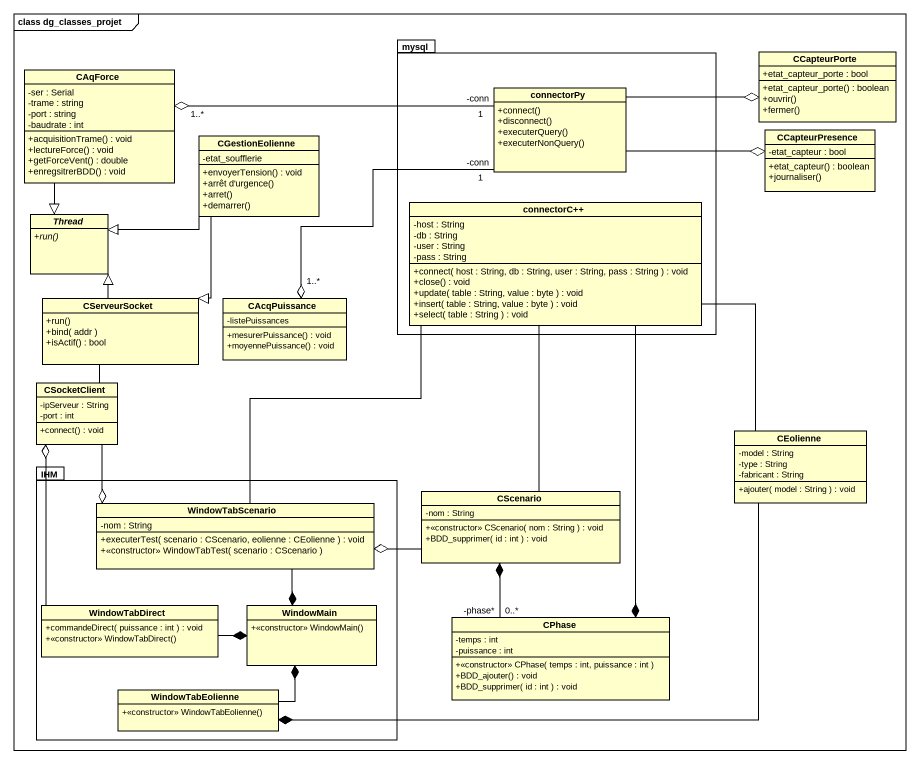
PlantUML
@startuml
mainframe class dg_classes_projet
hide circle
hide empty members
skinparam classAttributeIconSize 0
package mysql {
  class connectorPy {
    +connect()
    +disconnect()
    +executerQuery()
    +executerNonQuery()
  }
  class "connectorC++" as connectorC {
    -host : String
    -db : String
    -user : String
    -pass : String
    +connect( host : String, db : String, user : String, pass : String ) : void
    +close() : void
    +update( table : String, value : byte ) : void
    +insert( table : String, value : byte ) : void
    +select( table : String ) : void
  }
}
class CCapteurPorte {
  +etat_capteur_porte : bool
  +etat_capteur_porte() : boolean
  +ouvrir()
  +fermer()
}
class CAqForce {
  -ser : Serial
  -trame : string
  -port : string
  -baudrate : int
  +acquisitionTrame() : void
  +lectureForce() : void
  +getForceVent() : double
  +enregsitrerBDD() : void
}
class CCapteurPresence {
  -etat_capteur : bool
  +etat_capteur() : boolean
  +journaliser()
}
class CGestionEolienne {
  -etat_soufflerie
  +envoyerTension() : void
  +arrêt d'urgence()
  +arret()
  +demarrer()
}
abstract class Thread {
  {abstract} +run()
}
class CServeurSocket {
  +run()
  +bind( addr )
  +isActif() : bool
}
class CAcqPuissance {
  -listePuissances
  +mesurerPuissance() : void
  +moyennePuissance() : void
}
class CSocketClient {
  -ipServeur : String
  -port : int
  +connect() : void
}
class CEolienne {
  -model : String
  -type : String
  -fabricant : String
  +ajouter( model : String ) : void
}
package IHM {
  class WindowTabScenario {
    -nom : String
    +executerTest( scenario : CScenario, eolienne : CEolienne ) : void
    +<<constructor>> WindowTabTest( scenario : CScenario )
  }
  class WindowTabDirect {
    +commandeDirect( puissance : int ) : void
    +<<constructor>> WindowTabDirect()
  }
  class WindowMain {
    +<<constructor>> WindowMain()
  }
  class WindowTabEolienne {
    +<<constructor>> WindowTabEolienne()
  }
}
class CScenario {
  -nom : String
  +<<constructor>> CScenario( nom : String ) : void
  +BDD_supprimer( id : int ) : void
}
class CPhase {
  -temps : int
  -puissance : int
  +<<constructor>> CPhase( temps : int, puissance : int )
  +BDD_ajouter() : void
  +BDD_supprimer( id : int ) : void
}
CCapteurPorte o-left- connectorPy
CAqForce "1..*" o-right- "-conn\n1" connectorPy
CAqForce --|> Thread
CCapteurPresence o-left- connectorPy
CGestionEolienne -left-|> Thread
CGestionEolienne --|> CServeurSocket
CServeurSocket -up-|> Thread
CAcqPuissance "1..*" o-up- "-conn\n1" connectorPy
CSocketClient -up- CServeurSocket
CSocketClient o-- WindowTabDirect
CEolienne -up- connectorC
WindowTabScenario -up- connectorC
WindowTabScenario o-up- CSocketClient
WindowTabScenario o-right- CScenario
CScenario -up- connectorC
CScenario *-- "-phase*\n0..*" CPhase
WindowMain *-up- WindowTabScenario
WindowMain *-left- WindowTabDirect
WindowMain *-- WindowTabEolienne
CPhase *-up- connectorC
WindowTabEolienne *-right- CEolienne
@enduml
